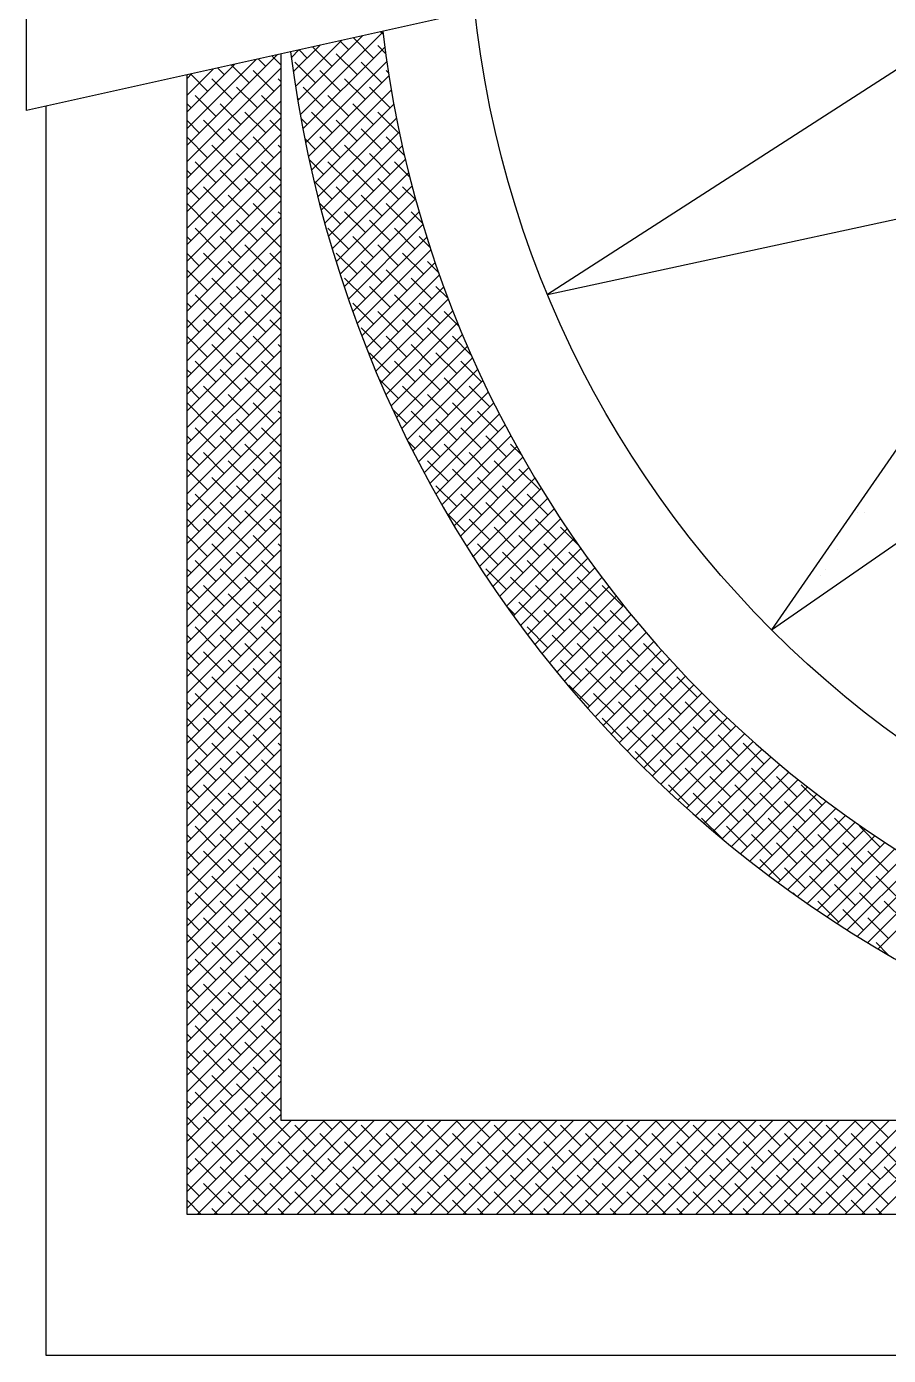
# Model space of a CAD drawing. Extents: x 51125 to 55654, y 57082 to 60324.
# Drawn here: x 51175 to 52092, y 57153 to 58567 of the extents above; entities that cross this region are included whole.
import ezdxf

# ---------------------------------------------------------------- set-up
doc = ezdxf.new("R2010")
doc.units = 0
doc.header["$LTSCALE"] = 10
doc.header["$MEASUREMENT"] = 0
doc.layers.get('0').update_dxf_attribs({"color": 3, "linetype": 'CONTINUOUS'})
doc.layers.add('7', color=7, linetype='CONTINUOUS')
doc.layers.add('BH', color=3, linetype='CONTINUOUS')

# ---------------------------------------------------------------- blocks, each defined once
blk = doc.blocks.new('*X5')
at = {"color": 0}
for p, q in [((42459.5, -11169.5), (42459.5, -11169.5)), ((42459.6, -11176.4), (42459.6, -11176.4)), ((42499.6, -11197.7), (42499.6, -11197.7)), ((42520.7, -11211.2), (42520.7, -11211.2)), ((42527.1, -11216.4), (42527.1, -11216.4))]:
    blk.add_line(p, q, dxfattribs=at)
blk = doc.blocks.new('*X2')
at = {"color": 0}
for p, q in [((40527.5, -10720.1), (40615.4, -10632.2)), ((40615.7, -10634.3), (40612.9, -10631.6)), ((40520.1, -10674.4), (40548.6, -10645.9)), ((40522.4, -10689.8), (40571.3, -10640.9)), ((40524.9, -10705), (40594.1, -10635.8)), ((40530.2, -10735), (40617.4, -10647.9)), ((40561.4, -10668.5), (40540.6, -10647.7)), ((40579.1, -10650.8), (40569.6, -10641.3)), ((40605.6, -10659.6), (40584, -10638)), ((40618.3, -10654.7), (40610, -10646.4)), ((40407, -10752.2), (40503.2, -10656)), ((40407, -10734.5), (40480.4, -10661.1)), ((40490.7, -10668.5), (40482.8, -10660.5)), ((40507, -10667.1), (40497.2, -10657.3)), ((40518, -10658.9), (40525.9, -10651)), ((40534.9, -10659.6), (40526.2, -10650.9)), ((40587.9, -10677.3), (40565.8, -10655.2)), ((40407, -10716.8), (40457.7, -10666.1)), ((40407, -10769.9), (40507, -10669.9)), ((40407, -10699.1), (40435, -10671.2)), ((40407, -10681.5), (40412.2, -10676.2)), ((40428.8, -10695), (40410.5, -10676.6)), ((40446.5, -10677.3), (40439.4, -10670.2)), ((40473, -10686.2), (40453.8, -10667)), ((40499.5, -10695), (40477.4, -10672.9)), ((40543.7, -10686.2), (40521.6, -10664.1)), ((40533.1, -10749.8), (40619.5, -10663.4)), ((40570.3, -10695), (40548.2, -10672.9)), ((40614.4, -10686.2), (40592.3, -10664.1)), ((40621.4, -10675.4), (40618.9, -10672.9)), ((40407, -10787.5), (40507, -10687.5)), ((40455.3, -10703.8), (40433.2, -10681.7)), ((40481.9, -10712.7), (40459.8, -10690.6)), ((40507, -10684.8), (40504, -10681.7)), ((40552.6, -10712.7), (40530.5, -10690.6)), ((40536.2, -10764.4), (40621.9, -10678.7)), ((40596.8, -10703.8), (40574.7, -10681.7)), ((40623.3, -10712.7), (40601.2, -10690.6)), ((40437.7, -10721.5), (40415.6, -10699.4)), ((40507, -10720.1), (40486.3, -10699.4)), ((40526.1, -10703.8), (40524.4, -10702.1)), ((40539.4, -10778.9), (40624.4, -10693.9)), ((40579.1, -10721.5), (40557, -10699.4)), ((40407, -10805.2), (40507, -10705.2)), ((40411.2, -10712.7), (40407, -10708.5)), ((40464.2, -10730.3), (40442.1, -10708.2)), ((40490.7, -10739.2), (40468.6, -10717.1)), ((40561.4, -10739.2), (40539.3, -10717.1)), ((40542.8, -10793.2), (40627.1, -10708.9)), ((40605.6, -10730.3), (40583.5, -10708.2)), ((40632.1, -10739.2), (40610, -10717.1)), ((40407, -10822.9), (40507, -10722.9)), ((40420, -10739.2), (40407, -10726.2)), ((40446.5, -10748), (40424.4, -10725.9)), ((40507, -10737.8), (40495.1, -10725.9)), ((40534.9, -10730.3), (40528.1, -10723.5)), ((40546.3, -10807.4), (40629.9, -10723.7)), ((40587.9, -10748), (40565.8, -10725.9)), ((40407, -10840.6), (40507, -10740.6)), ((40428.8, -10765.7), (40407, -10743.9)), ((40473, -10756.9), (40450.9, -10734.8)), ((40499.5, -10765.7), (40477.4, -10743.6)), ((40543.7, -10756.9), (40532.3, -10745.4)), ((40570.3, -10765.7), (40548.2, -10743.6)), ((40549.9, -10821.4), (40632.9, -10738.4)), ((40614.4, -10756.9), (40592.3, -10734.8)), ((40638.4, -10763.2), (40618.9, -10743.6)), ((40407, -10858.2), (40507, -10758.2)), ((40455.3, -10774.5), (40433.2, -10752.4)), ((40481.9, -10783.4), (40459.8, -10761.3)), ((40507, -10755.5), (40504, -10752.4)), ((40553.6, -10835.4), (40636.1, -10752.9)), ((40596.8, -10774.5), (40574.7, -10752.4)), ((40623.3, -10783.4), (40601.2, -10761.3)), ((40437.7, -10792.2), (40415.6, -10770.1)), ((40507, -10790.8), (40486.3, -10770.1)), ((40552.6, -10783.4), (40536.9, -10767.7)), ((40579.1, -10792.2), (40557, -10770.1)), ((40557.5, -10849.2), (40639.4, -10767.3)), ((40644.1, -10786.5), (40627.7, -10770.1)), ((40407, -10875.9), (40507, -10775.9)), ((40411.2, -10783.4), (40407, -10779.2)), ((40464.2, -10801.1), (40442.1, -10779)), ((40490.7, -10809.9), (40468.6, -10787.8)), ((40561.5, -10862.8), (40642.9, -10781.5)), ((40605.6, -10801.1), (40583.5, -10779)), ((40632.1, -10809.9), (40610, -10787.8)), ((40407, -10893.6), (40507, -10793.6)), ((40420, -10809.9), (40407, -10796.9)), ((40446.5, -10818.7), (40424.4, -10796.6)), ((40507, -10808.5), (40495.1, -10796.6)), ((40561.4, -10809.9), (40542.2, -10790.6)), ((40565.6, -10876.4), (40646.5, -10795.6)), ((40587.9, -10818.7), (40565.8, -10796.6)), ((40650.5, -10810.6), (40636.5, -10796.6)), ((40407, -10911.3), (40507, -10811.3)), ((40428.8, -10836.4), (40407, -10814.6)), ((40473, -10827.6), (40450.9, -10805.5)), ((40499.5, -10836.4), (40477.4, -10814.3)), ((40570.3, -10836.4), (40548.2, -10814.3)), ((40569.9, -10889.8), (40650.2, -10809.5)), ((40614.4, -10827.6), (40592.3, -10805.5)), ((40641, -10836.4), (40618.9, -10814.3)), ((40407, -10929), (40507, -10829)), ((40455.3, -10845.3), (40433.2, -10823.2)), ((40481.9, -10854.1), (40459.8, -10832)), ((40507, -10826.2), (40504, -10823.2)), ((40574.3, -10903.1), (40654.1, -10823.3)), ((40596.8, -10845.3), (40574.7, -10823.2)), ((40623.3, -10854.1), (40601.2, -10832)), ((40657.7, -10835.5), (40645.4, -10823.2)), ((40437.7, -10862.9), (40415.6, -10840.8)), ((40507, -10861.5), (40486.3, -10840.8)), ((40579.1, -10862.9), (40557, -10840.8)), ((40578.8, -10916.3), (40658.1, -10836.9)), ((40649.8, -10862.9), (40627.7, -10840.8)), ((40407, -10946.6), (40507, -10846.6)), ((40411.2, -10854.1), (40407, -10849.9)), ((40464.2, -10871.8), (40442.1, -10849.7)), ((40490.7, -10880.6), (40468.6, -10858.5)), ((40583.4, -10929.4), (40662.3, -10850.4)), ((40605.6, -10871.8), (40583.5, -10849.7)), ((40632.1, -10880.6), (40610, -10858.5)), ((40665.7, -10861.2), (40654.2, -10849.7)), ((40407, -10964.3), (40507, -10864.3)), ((40420, -10880.6), (40407, -10867.6)), ((40446.5, -10889.4), (40424.4, -10867.3)), ((40507, -10879.2), (40495.1, -10867.3)), ((40587.9, -10889.4), (40565.8, -10867.3)), ((40588.1, -10942.3), (40666.6, -10863.8)), ((40658.6, -10889.4), (40636.5, -10867.3)), ((40407, -10982), (40507, -10882)), ((40428.8, -10907.1), (40407, -10885.3)), ((40473, -10898.3), (40450.9, -10876.2)), ((40499.5, -10907.1), (40477.4, -10885)), ((40614.4, -10898.3), (40592.3, -10876.2)), ((40592.9, -10955.1), (40671, -10877.1)), ((40641, -10907.1), (40618.9, -10885)), ((40674.8, -10887.9), (40663.1, -10876.2)), ((40407, -10999.7), (40507, -10899.7)), ((40455.3, -10916), (40433.2, -10893.9)), ((40481.9, -10924.8), (40459.8, -10902.7)), ((40507, -10896.9), (40504, -10893.9)), ((40596.8, -10916), (40574.7, -10893.9)), ((40597.9, -10967.9), (40675.6, -10890.2)), ((40623.3, -10924.8), (40601.2, -10902.7)), ((40667.5, -10916), (40645.4, -10893.9)), ((40684.9, -10915.7), (40671.9, -10902.7)), ((40437.7, -10933.6), (40415.6, -10911.5)), ((40507, -10932.3), (40486.3, -10911.5)), ((40602.9, -10980.5), (40680.3, -10903.2)), ((40608.1, -10993), (40685.1, -10916.1)), ((40649.8, -10933.6), (40627.7, -10911.5)), ((40407, -11017.3), (40507, -10917.3)), ((40411.2, -10924.8), (40407, -10920.6)), ((40464.2, -10942.5), (40442.1, -10920.4)), ((40490.7, -10951.3), (40468.6, -10929.2)), ((40605.6, -10942.5), (40583.5, -10920.4)), ((40632.1, -10951.3), (40610, -10929.2)), ((40613.4, -11005.4), (40690, -10928.8)), ((40676.3, -10942.5), (40654.2, -10920.4)), ((40696.4, -10944.9), (40680.7, -10929.2)), ((40407, -11035), (40507, -10935)), ((40420, -10951.3), (40407, -10938.3)), ((40446.5, -10960.2), (40424.4, -10938.1)), ((40507, -10949.9), (40495.1, -10938.1)), ((40618.8, -11017.7), (40695, -10941.5)), ((40658.6, -10960.2), (40636.5, -10938.1)), ((40407, -11052.7), (40507, -10952.7)), ((40428.8, -10977.8), (40407, -10956)), ((40473, -10969), (40450.9, -10946.9)), ((40499.5, -10977.8), (40477.4, -10955.7)), ((40614.4, -10969), (40592.3, -10946.9)), ((40641, -10977.8), (40618.9, -10955.7)), ((40624.3, -11029.9), (40700.2, -10954)), ((40685.2, -10969), (40663.1, -10946.9)), ((40709.5, -10975.7), (40689.6, -10955.7)), ((40407, -11070.4), (40507, -10970.4)), ((40455.3, -10986.7), (40433.2, -10964.6)), ((40481.9, -10995.5), (40459.8, -10973.4)), ((40507, -10967.6), (40504, -10964.6)), ((40623.3, -10995.5), (40601.2, -10973.4)), ((40629.8, -11042), (40705.5, -10966.4)), ((40667.5, -10986.7), (40645.4, -10964.6)), ((40694, -10995.5), (40671.9, -10973.4)), ((40437.7, -11004.3), (40415.6, -10982.3)), ((40507, -11003), (40486.3, -10982.3)), ((40649.8, -11004.3), (40627.7, -10982.3)), ((40635.5, -11054), (40710.8, -10978.7)), ((40720.5, -11004.3), (40698.4, -10982.3)), ((40407, -11088.1), (40507, -10988.1)), ((40411.2, -10995.5), (40407, -10991.4)), ((40464.2, -11013.2), (40442.1, -10991.1)), ((40490.7, -11022), (40468.6, -10999.9)), ((40632.1, -11022), (40611.8, -11001.7)), ((40641.3, -11065.9), (40716.4, -10990.8)), ((40676.3, -11013.2), (40654.2, -10991.1)), ((40702.8, -11022), (40680.7, -10999.9)), ((40407, -11105.7), (40507, -11005.7)), ((40420, -11022), (40407, -11009)), ((40446.5, -11030.9), (40424.4, -11008.8)), ((40507, -11020.6), (40495.1, -11008.8)), ((40658.6, -11030.9), (40636.5, -11008.8)), ((40647.2, -11077.6), (40722, -11002.9)), ((40653.2, -11089.3), (40727.7, -11014.8)), ((40729.4, -11030.9), (40707.3, -11008.8)), ((40407, -11123.4), (40507, -11023.4)), ((40428.8, -11048.5), (40407, -11026.7)), ((40473, -11039.7), (40450.9, -11017.6)), ((40499.5, -11048.5), (40477.4, -11026.4)), ((40659.3, -11100.9), (40733.5, -11026.7)), ((40685.2, -11039.7), (40663.1, -11017.6)), ((40711.7, -11048.5), (40689.6, -11026.4)), ((40407, -11141.1), (40507, -11041.1)), ((40455.3, -11057.4), (40433.2, -11035.3)), ((40481.9, -11066.2), (40459.8, -11044.1)), ((40507, -11038.3), (40504, -11035.3)), ((40641, -11048.5), (40625.9, -11033.5)), ((40667.5, -11057.4), (40645.4, -11035.3)), ((40665.5, -11112.4), (40739.5, -11038.4)), ((40694, -11066.2), (40671.9, -11044.1)), ((40738.2, -11057.4), (40716.1, -11035.3)), ((40437.7, -11075.1), (40415.6, -11053)), ((40507, -11073.7), (40486.3, -11053)), ((40671.8, -11123.8), (40745.5, -11050)), ((40720.5, -11075.1), (40698.4, -11053)), ((40407, -11158.8), (40507, -11058.8)), ((40411.2, -11066.2), (40407, -11062.1)), ((40464.2, -11083.9), (40442.1, -11061.8)), ((40490.7, -11092.7), (40468.6, -11070.6)), ((40649.8, -11075.1), (40642.1, -11067.3)), ((40676.3, -11083.9), (40654.2, -11061.8)), ((40678.2, -11135.1), (40751.7, -11061.6)), ((40702.8, -11092.7), (40680.7, -11070.6)), ((40747, -11083.9), (40724.9, -11061.8)), ((40763.3, -11082.4), (40751.4, -11070.6)), ((40407, -11176.4), (40507, -11076.4)), ((40420, -11092.7), (40407, -11079.7)), ((40446.5, -11101.6), (40424.4, -11079.5)), ((40507, -11091.4), (40495.1, -11079.5)), ((40684.6, -11146.3), (40757.9, -11073)), ((40691.2, -11157.4), (40764.3, -11084.3)), ((40729.4, -11101.6), (40707.3, -11079.5)), ((40407, -11194.1), (40507, -11094.1)), ((40428.8, -11119.3), (40407, -11097.4)), ((40473, -11110.4), (40450.9, -11088.3)), ((40499.5, -11119.3), (40477.4, -11097.2)), ((40685.2, -11110.4), (40663.1, -11088.3)), ((40711.7, -11119.3), (40689.6, -11097.2)), ((40697.9, -11168.4), (40770.8, -11095.5)), ((40755.9, -11110.4), (40733.8, -11088.3)), ((40782.4, -11119.3), (40760.3, -11097.2)), ((40407, -11211.8), (40507, -11111.8)), ((40455.3, -11128.1), (40433.2, -11106)), ((40481.9, -11136.9), (40459.8, -11114.8)), ((40507, -11109), (40504, -11106)), ((40694, -11136.9), (40671.9, -11114.8)), ((40704.6, -11179.4), (40777.3, -11106.6)), ((40738.2, -11128.1), (40716.1, -11106)), ((40764.7, -11136.9), (40742.6, -11114.8)), ((40437.7, -11145.8), (40415.6, -11123.7)), ((40507, -11144.4), (40486.3, -11123.7)), ((40720.5, -11145.8), (40698.4, -11123.7)), ((40711.5, -11190.2), (40784, -11117.6)), ((40718.4, -11200.9), (40790.8, -11128.5)), ((40791.2, -11145.8), (40769.1, -11123.7)), ((40407, -11229.5), (40507, -11129.5)), ((40411.2, -11136.9), (40407, -11132.8)), ((40464.2, -11154.6), (40442.1, -11132.5)), ((40490.7, -11163.4), (40468.6, -11141.4)), ((40747, -11154.6), (40724.9, -11132.5)), ((40725.4, -11211.6), (40797.6, -11139.3)), ((40773.5, -11163.4), (40751.4, -11141.4)), ((40407, -11247.2), (40507, -11147.2)), ((40420, -11163.4), (40407, -11150.5)), ((40446.5, -11172.3), (40424.4, -11150.2)), ((40507, -11162.1), (40495.1, -11150.2)), ((40702.8, -11163.4), (40683.2, -11143.8)), ((40729.4, -11172.3), (40707.3, -11150.2)), ((40732.5, -11222.1), (40804.6, -11150.1)), ((40800.1, -11172.3), (40778, -11150.2)), ((40407, -11264.8), (40507, -11164.8)), ((40428.8, -11190), (40407, -11168.1)), ((40473, -11181.1), (40450.9, -11159)), ((40499.5, -11190), (40477.4, -11167.9)), ((40755.9, -11181.1), (40733.8, -11159)), ((40739.7, -11232.6), (40811.7, -11160.7)), ((40747, -11243), (40818.8, -11171.2)), ((40782.4, -11190), (40760.3, -11167.9)), ((40823.9, -11178.4), (40804.5, -11159)), ((40407, -11282.5), (40507, -11182.5)), ((40455.3, -11198.8), (40433.2, -11176.7)), ((40481.9, -11207.6), (40459.8, -11185.5)), ((40507, -11179.7), (40504, -11176.7)), ((40738.2, -11198.8), (40716.1, -11176.7)), ((40764.7, -11207.6), (40742.6, -11185.5)), ((40754.4, -11253.3), (40826.1, -11181.6)), ((40808.9, -11198.8), (40786.8, -11176.7)), ((40835.4, -11207.6), (40813.3, -11185.5)), ((40437.7, -11216.5), (40415.6, -11194.4)), ((40507, -11215.1), (40486.3, -11194.4)), ((40711.7, -11190), (40710.7, -11189)), ((40761.9, -11263.5), (40833.5, -11191.9)), ((40791.2, -11216.5), (40769.1, -11194.4)), ((40407, -11300.2), (40507, -11200.2)), ((40411.2, -11207.6), (40407, -11203.5)), ((40464.2, -11225.3), (40442.1, -11203.2)), ((40490.7, -11234.2), (40468.6, -11212.1)), ((40747, -11225.3), (40724.9, -11203.2)), ((40773.5, -11234.2), (40751.4, -11212.1)), ((40769.5, -11273.6), (40840.9, -11202.1)), ((40777.1, -11283.6), (40848.5, -11212.3)), ((40817.7, -11225.3), (40795.6, -11203.2)), ((40844.3, -11234.2), (40822.2, -11212.1)), ((40407, -11317.9), (40507, -11217.9)), ((40420, -11234.2), (40407, -11221.2)), ((40446.5, -11243), (40424.4, -11220.9)), ((40507, -11232.8), (40495.1, -11220.9)), ((40800.1, -11243), (40778, -11220.9)), ((40784.8, -11293.6), (40856.1, -11222.3)), ((40870.8, -11243), (40848.7, -11220.9)), ((40407, -11335.5), (40507, -11235.5)), ((40428.8, -11260.7), (40407, -11238.8)), ((40473, -11251.8), (40450.9, -11229.7)), ((40499.5, -11260.7), (40477.4, -11238.6)), ((40782.4, -11260.7), (40760.3, -11238.6)), ((40792.7, -11303.4), (40863.8, -11232.3)), ((40800.6, -11313.2), (40871.7, -11242.1)), ((40826.6, -11251.8), (40804.5, -11229.7)), ((40853.1, -11260.7), (40831, -11238.6)), ((40407, -11353.2), (40507, -11253.2)), ((40455.3, -11269.5), (40433.2, -11247.4)), ((40481.9, -11278.4), (40459.8, -11256.3)), ((40507, -11250.5), (40504, -11247.4)), ((40755.9, -11251.8), (40747.1, -11243.1)), ((40808.9, -11269.5), (40786.8, -11247.4)), ((40808.6, -11322.9), (40879.6, -11251.9)), ((40835.4, -11278.4), (40813.3, -11256.3)), ((40879.6, -11269.5), (40857.5, -11247.4)), ((40437.7, -11287.2), (40415.6, -11265.1)), ((40507, -11285.8), (40486.3, -11265.1)), ((40791.2, -11287.2), (40769.1, -11265.1)), ((40816.6, -11332.5), (40887.6, -11261.5)), ((40861.9, -11287.2), (40839.8, -11265.1)), ((40407, -11370.9), (40507, -11270.9)), ((40411.2, -11278.4), (40407, -11274.2)), ((40464.2, -11296), (40442.1, -11273.9)), ((40490.7, -11304.9), (40468.6, -11282.8)), ((40817.7, -11296), (40795.6, -11273.9)), ((40844.3, -11304.9), (40822.2, -11282.8)), ((40824.8, -11342), (40895.7, -11271.1)), ((40833.1, -11351.4), (40903.9, -11280.6)), ((40888.4, -11296), (40866.4, -11273.9)), ((40915, -11304.9), (40892.9, -11282.8)), ((40407, -11388.6), (40507, -11288.6)), ((40420, -11304.9), (40407, -11291.9)), ((40446.5, -11313.7), (40424.4, -11291.6)), ((40507, -11303.5), (40495.1, -11291.6)), ((40841.4, -11360.8), (40912.2, -11289.9)), ((40870.8, -11313.7), (40848.7, -11291.6)), ((40407, -11406.3), (40507, -11306.3)), ((40428.8, -11331.4), (40407, -11309.6)), ((40473, -11322.5), (40450.9, -11300.5)), ((40499.5, -11331.4), (40477.4, -11309.3)), ((40826.6, -11322.5), (40804.5, -11300.5)), ((40853.1, -11331.4), (40831, -11309.3)), ((40849.8, -11370), (40920.6, -11299.2)), ((40858.3, -11379.2), (40929.1, -11308.4)), ((40897.3, -11322.5), (40875.2, -11300.5)), ((40923.8, -11331.4), (40901.7, -11309.3)), ((40407, -11423.9), (40507, -11323.9)), ((40455.3, -11340.2), (40433.2, -11318.1)), ((40481.9, -11349.1), (40459.8, -11327)), ((40507, -11321.2), (40504, -11318.1)), ((40835.4, -11349.1), (40813.3, -11327)), ((40879.6, -11340.2), (40857.5, -11318.1)), ((40866.9, -11388.3), (40937.7, -11317.5)), ((40875.6, -11397.3), (40946.3, -11326.5)), ((40906.1, -11349.1), (40884, -11327)), ((40950.3, -11340.2), (40928.2, -11318.1)), ((40437.7, -11357.9), (40415.6, -11335.8)), ((40507, -11356.5), (40486.3, -11335.8)), ((40861.9, -11357.9), (40839.8, -11335.8)), ((40884.4, -11406.2), (40955.1, -11335.5)), ((40932.6, -11357.9), (40910.5, -11335.8)), ((40407, -11441.6), (40507, -11341.6)), ((40411.2, -11349.1), (40407, -11344.9)), ((40464.2, -11366.7), (40442.1, -11344.6)), ((40490.7, -11375.6), (40468.6, -11353.5)), ((40888.4, -11366.7), (40866.4, -11344.6)), ((40915, -11375.6), (40892.9, -11353.5)), ((40893.2, -11415), (40963.9, -11344.3)), ((40902.2, -11423.7), (40972.9, -11353)), ((40959.2, -11366.7), (40937.1, -11344.6)), ((40985.7, -11375.6), (40963.6, -11353.5)), ((40407, -11459.3), (40507, -11359.3)), ((40420, -11375.6), (40407, -11362.6)), ((40446.5, -11384.4), (40424.4, -11362.3)), ((40507, -11374.2), (40495.1, -11362.3)), ((40870.8, -11384.4), (40848.7, -11362.3)), ((40911.2, -11432.4), (40981.9, -11361.7)), ((40941.5, -11384.4), (40919.4, -11362.3)), ((40407, -11477), (40507, -11377)), ((40428.8, -11402.1), (40407, -11380.3)), ((40473, -11393.3), (40450.9, -11371.2)), ((40499.5, -11402.1), (40477.4, -11380)), ((40897.3, -11393.3), (40875.2, -11371.2)), ((40923.8, -11402.1), (40901.7, -11380)), ((40920.3, -11441), (40991, -11370.2)), ((40929.5, -11449.5), (41000.3, -11378.7)), ((40968, -11393.3), (40945.9, -11371.2)), ((40994.5, -11402.1), (40972.4, -11380)), ((40407, -11494.6), (40507, -11394.6)), ((40455.3, -11410.9), (40433.2, -11388.8)), ((40481.9, -11419.8), (40459.8, -11397.7)), ((40507, -11391.9), (40504, -11388.8)), ((40906.1, -11419.8), (40884, -11397.7)), ((40950.3, -11410.9), (40928.2, -11388.8)), ((40938.7, -11457.9), (41009.6, -11387.1)), ((40948.1, -11466.2), (41019, -11395.3)), ((40976.8, -11419.8), (40954.7, -11397.7)), ((41021, -11410.9), (40998.9, -11388.8)), ((40437.7, -11428.6), (40415.6, -11406.5)), ((40507, -11427.2), (40486.3, -11406.5)), ((40932.6, -11428.6), (40910.5, -11406.5)), ((40957.5, -11474.4), (41028.5, -11403.5)), ((40967.1, -11482.6), (41038, -11411.6)), ((41003.4, -11428.6), (40981.3, -11406.5)), ((40407, -11512.3), (40507, -11412.3)), ((40411.2, -11419.8), (40407, -11415.6)), ((40464.2, -11437.5), (40442.1, -11415.4)), ((40490.7, -11446.3), (40468.6, -11424.2)), ((40959.2, -11437.5), (40937.1, -11415.4)), ((40985.7, -11446.3), (40963.6, -11424.2)), ((40976.7, -11490.6), (41047.7, -11419.6)), ((41029.9, -11437.5), (41007.8, -11415.4)), ((41056.4, -11446.3), (41034.3, -11424.2)), ((41047.5, -11419.8), (41045.7, -11417.9)), ((40407, -11530), (40507, -11430)), ((40420, -11446.3), (40407, -11433.3)), ((40446.5, -11455.1), (40424.4, -11433)), ((40507, -11444.9), (40495.1, -11433)), ((40941.5, -11455.1), (40919.4, -11433)), ((40986.4, -11498.6), (41057.5, -11427.5)), ((41012.2, -11455.1), (40990.1, -11433)), ((40996.2, -11506.5), (41067.4, -11435.3)), ((41082.9, -11455.1), (41060.8, -11433)), ((40407, -11547.7), (40507, -11447.7)), ((40428.8, -11472.8), (40407, -11451)), ((40473, -11464), (40450.9, -11441.9)), ((40499.5, -11472.8), (40477.4, -11450.7)), ((40968, -11464), (40945.9, -11441.9)), ((40994.5, -11472.8), (40972.4, -11450.7)), ((41006.1, -11514.3), (41077.3, -11443)), ((41016, -11522), (41087.4, -11450.6)), ((41038.7, -11464), (41016.6, -11441.9)), ((41065.2, -11472.8), (41043.1, -11450.7)), ((40407, -11565.3), (40507, -11465.3)), ((40455.3, -11481.6), (40433.2, -11459.5)), ((40481.9, -11490.5), (40459.8, -11468.4)), ((40507, -11462.6), (40504, -11459.5)), ((40976.8, -11490.5), (40954.7, -11468.4)), ((41021, -11481.6), (40998.9, -11459.5)), ((41047.5, -11490.5), (41025.5, -11468.4)), ((41026.1, -11529.6), (41097.6, -11458.2)), ((41036.2, -11537.2), (41107.8, -11465.6)), ((41091.7, -11481.6), (41069.6, -11459.5)), ((41118.3, -11490.5), (41096.2, -11468.4)), ((40437.7, -11499.3), (40415.6, -11477.2)), ((40507, -11497.9), (40486.3, -11477.2)), ((41003.4, -11499.3), (40981.3, -11477.2)), ((41046.4, -11544.6), (41118.1, -11472.9)), ((41074.1, -11499.3), (41052, -11477.2)), ((41056.7, -11552), (41128.6, -11480.2)), ((41144.8, -11499.3), (41122.7, -11477.2)), ((40407, -11583), (40507, -11483)), ((40411.2, -11490.5), (40407, -11486.3)), ((40464.2, -11508.2), (40442.1, -11486.1)), ((40490.7, -11517), (40468.6, -11494.9)), ((41029.9, -11508.2), (41007.8, -11486.1)), ((41056.4, -11517), (41034.3, -11494.9)), ((41067.1, -11559.3), (41139.1, -11487.3)), ((41077.6, -11566.5), (41149.8, -11494.3)), ((41100.6, -11508.2), (41078.5, -11486.1)), ((41127.1, -11517), (41105, -11494.9)), ((40407, -11600.7), (40507, -11500.7)), ((40420, -11517), (40407, -11504)), ((40446.5, -11525.8), (40424.4, -11503.7)), ((40507, -11515.6), (40495.1, -11503.7)), ((41082.9, -11525.8), (41060.8, -11503.7)), ((41088.2, -11573.6), (41160.5, -11501.3)), ((41098.9, -11580.6), (41171.3, -11508.1)), ((41153.6, -11525.8), (41131.5, -11503.7)), ((40407, -11618.4), (40507, -11518.4)), ((40428.8, -11543.5), (40407, -11521.7)), ((40473, -11534.7), (40450.9, -11512.6)), ((40499.5, -11543.5), (40477.4, -11521.4)), ((41038.7, -11534.7), (41016.6, -11512.6)), ((41065.2, -11543.5), (41043.1, -11521.4)), ((41109.4, -11534.7), (41087.3, -11512.6)), ((41109.7, -11587.5), (41182.3, -11514.9)), ((41135.9, -11543.5), (41113.8, -11521.4)), ((41120.5, -11594.3), (41193.3, -11521.5)), ((40407, -11636.1), (40507, -11536.1)), ((40455.3, -11552.4), (40433.2, -11530.3)), ((40481.9, -11561.2), (40459.8, -11539.1)), ((40507, -11533.3), (40504, -11530.3)), ((41091.7, -11552.4), (41069.6, -11530.3)), ((41118.3, -11561.2), (41096.2, -11539.1)), ((41131.5, -11601), (41204.4, -11528.1)), ((41162.5, -11552.4), (41140.4, -11530.3)), ((41142.5, -11607.7), (41215.7, -11534.5)), ((40437.7, -11570), (40415.6, -11547.9)), ((40507, -11568.7), (40486.3, -11547.9)), ((41054.3, -11550.2), (41052, -11547.9)), ((41144.8, -11570), (41122.7, -11547.9)), ((40407, -11653.7), (40507, -11553.7)), ((40411.2, -11561.2), (40407, -11557)), ((40464.2, -11578.9), (40442.1, -11556.8)), ((40490.7, -11587.7), (40468.6, -11565.6)), ((41100.6, -11578.9), (41078.5, -11556.8)), ((41127.1, -11587.7), (41105, -11565.6)), ((41171.3, -11578.9), (41149.2, -11556.8)), ((40407, -11671.4), (40507, -11571.4)), ((40420, -11587.7), (40407, -11574.7)), ((40446.5, -11596.6), (40424.4, -11574.5)), ((40507, -11586.3), (40495.1, -11574.5)), ((41153.6, -11596.6), (41131.5, -11574.5)), ((40407, -11689.1), (40507, -11589.1)), ((40428.8, -11614.2), (40407, -11592.4)), ((40473, -11605.4), (40450.9, -11583.3)), ((40499.5, -11614.2), (40477.4, -11592.1)), ((40407, -11706.8), (40507, -11606.8)), ((40455.3, -11623.1), (40433.2, -11601)), ((40481.9, -11631.9), (40459.8, -11609.8)), ((40507, -11604), (40504, -11601)), ((41153.6, -11614.2), (41140.4, -11601)), ((40437.7, -11640.7), (40415.6, -11618.6)), ((40507, -11639.4), (40486.3, -11618.6)), ((40407, -11724.4), (40507, -11624.4)), ((40411.2, -11631.9), (40407, -11627.8)), ((40464.2, -11649.6), (40442.1, -11627.5)), ((40490.7, -11658.4), (40468.6, -11636.3)), ((40407, -11742.1), (40507, -11642.1)), ((40420, -11658.4), (40407, -11645.4)), ((40446.5, -11667.3), (40424.4, -11645.2)), ((40507, -11657), (40495.1, -11645.2)), ((40407, -11759.8), (40507, -11659.8)), ((40428.8, -11684.9), (40407, -11663.1)), ((40473, -11676.1), (40450.9, -11654)), ((40499.5, -11684.9), (40477.4, -11662.8)), ((40407, -11777.5), (40507, -11677.5)), ((40455.3, -11693.8), (40433.2, -11671.7)), ((40481.9, -11702.6), (40459.8, -11680.5)), ((40507, -11674.7), (40504, -11671.7)), ((40437.7, -11711.5), (40415.6, -11689.4)), ((40507, -11710.1), (40486.3, -11689.4)), ((40407, -11795.2), (40507, -11695.2)), ((40411.2, -11702.6), (40407, -11698.5)), ((40464.2, -11720.3), (40442.1, -11698.2)), ((40490.7, -11729.1), (40468.6, -11707)), ((40407, -11812.8), (40507, -11712.8)), ((40420, -11729.1), (40407, -11716.1)), ((40446.5, -11738), (40424.4, -11715.9)), ((40507, -11727.8), (40495.1, -11715.9)), ((40407, -11830.5), (40507, -11730.5)), ((40428.8, -11755.7), (40407, -11733.8)), ((40473, -11746.8), (40450.9, -11724.7)), ((40499.5, -11755.7), (40477.4, -11733.6)), ((40407, -11848.2), (40507, -11748.2)), ((40455.3, -11764.5), (40433.2, -11742.4)), ((40481.9, -11773.3), (40459.8, -11751.2)), ((40507, -11745.4), (40504, -11742.4)), ((40437.7, -11782.2), (40415.6, -11760.1)), ((40507, -11780.8), (40486.3, -11760.1)), ((40407, -11865.9), (40507, -11765.9)), ((40411.2, -11773.3), (40407, -11769.2)), ((40464.2, -11791), (40442.1, -11768.9)), ((40490.7, -11799.8), (40468.6, -11777.7)), ((40407, -11883.5), (40507, -11783.5)), ((40420, -11799.8), (40407, -11786.9)), ((40417.9, -11890.3), (40517.9, -11790.3)), ((40446.5, -11808.7), (40424.4, -11786.6)), ((40435.6, -11890.3), (40535.6, -11790.3)), ((40453.2, -11890.3), (40553.2, -11790.3)), ((40470.9, -11890.3), (40570.9, -11790.3)), ((40488.6, -11890.3), (40588.6, -11790.3)), ((40517.2, -11808.7), (40495.1, -11786.6)), ((40506.3, -11890.3), (40606.3, -11790.3)), ((40524, -11890.3), (40624, -11790.3)), ((40534.9, -11791), (40534.2, -11790.3)), ((40541.6, -11890.3), (40641.6, -11790.3)), ((40561.4, -11799.8), (40551.9, -11790.3)), ((40559.3, -11890.3), (40659.3, -11790.3)), ((40587.9, -11808.7), (40569.6, -11790.3)), ((40577, -11890.3), (40677, -11790.3)), ((40594.7, -11890.3), (40694.7, -11790.3)), ((40605.6, -11791), (40604.9, -11790.3)), ((40612.3, -11890.3), (40712.3, -11790.3)), ((40632.1, -11799.8), (40622.6, -11790.3)), ((40630, -11890.3), (40730, -11790.3)), ((40658.6, -11808.7), (40640.3, -11790.3)), ((40647.7, -11890.3), (40747.7, -11790.3)), ((40665.4, -11890.3), (40765.4, -11790.3)), ((40676.3, -11791), (40675.6, -11790.3)), ((40683.1, -11890.3), (40783.1, -11790.3)), ((40702.8, -11799.8), (40693.3, -11790.3)), ((40700.7, -11890.3), (40800.7, -11790.3)), ((40729.4, -11808.7), (40711, -11790.3)), ((40718.4, -11890.3), (40818.4, -11790.3)), ((40736.1, -11890.3), (40836.1, -11790.3)), ((40747, -11791), (40746.4, -11790.3)), ((40753.8, -11890.3), (40853.8, -11790.3)), ((40773.5, -11799.8), (40764, -11790.3)), ((40771.4, -11890.3), (40871.4, -11790.3)), ((40800.1, -11808.7), (40781.7, -11790.3)), ((40789.1, -11890.3), (40889.1, -11790.3)), ((40806.8, -11890.3), (40906.8, -11790.3)), ((40817.7, -11791), (40817.1, -11790.3)), ((40824.5, -11890.3), (40924.5, -11790.3)), ((40844.3, -11799.8), (40834.7, -11790.3)), ((40842.2, -11890.3), (40942.2, -11790.3)), ((40870.8, -11808.7), (40852.4, -11790.3)), ((40859.8, -11890.3), (40959.8, -11790.3)), ((40877.5, -11890.3), (40977.5, -11790.3)), ((40888.4, -11791), (40887.8, -11790.3)), ((40895.2, -11890.3), (40995.2, -11790.3)), ((40915, -11799.8), (40905.5, -11790.3)), ((40912.9, -11890.3), (41012.9, -11790.3)), ((40941.5, -11808.7), (40923.1, -11790.3)), ((40930.5, -11890.3), (41030.5, -11790.3)), ((40948.2, -11890.3), (41048.2, -11790.3)), ((40959.2, -11791), (40958.5, -11790.3)), ((40965.9, -11890.3), (41065.9, -11790.3)), ((40985.7, -11799.8), (40976.2, -11790.3)), ((40983.6, -11890.3), (41083.6, -11790.3)), ((41012.2, -11808.7), (40993.8, -11790.3)), ((41001.2, -11890.3), (41101.2, -11790.3)), ((41018.9, -11890.3), (41118.9, -11790.3)), ((41029.9, -11791), (41029.2, -11790.3)), ((41036.6, -11890.3), (41136.6, -11790.3)), ((41056.4, -11799.8), (41046.9, -11790.3)), ((41054.3, -11890.3), (41154.3, -11790.3)), ((41082.9, -11808.7), (41064.6, -11790.3)), ((41072, -11890.3), (41172, -11790.3)), ((41089.6, -11890.3), (41189.6, -11790.3)), ((41100.6, -11791), (41099.9, -11790.3)), ((41107.3, -11890.3), (41207.3, -11790.3)), ((41127.1, -11799.8), (41117.6, -11790.3)), ((41125, -11890.3), (41225, -11790.3)), ((41153.6, -11808.7), (41135.3, -11790.3)), ((41142.7, -11890.3), (41242.7, -11790.3)), ((40428.8, -11826.4), (40407, -11804.5)), ((40473, -11817.5), (40450.9, -11795.4)), ((40499.5, -11826.4), (40477.4, -11804.3)), ((40543.7, -11817.5), (40521.6, -11795.4)), ((40570.3, -11826.4), (40548.2, -11804.3)), ((40614.4, -11817.5), (40592.3, -11795.4)), ((40641, -11826.4), (40618.9, -11804.3)), ((40685.2, -11817.5), (40663.1, -11795.4)), ((40711.7, -11826.4), (40689.6, -11804.3)), ((40755.9, -11817.5), (40733.8, -11795.4)), ((40782.4, -11826.4), (40760.3, -11804.3)), ((40826.6, -11817.5), (40804.5, -11795.4)), ((40853.1, -11826.4), (40831, -11804.3)), ((40897.3, -11817.5), (40875.2, -11795.4)), ((40923.8, -11826.4), (40901.7, -11804.3)), ((40968, -11817.5), (40945.9, -11795.4)), ((40994.5, -11826.4), (40972.4, -11804.3)), ((41038.7, -11817.5), (41016.6, -11795.4)), ((41065.2, -11826.4), (41043.1, -11804.3)), ((41109.4, -11817.5), (41087.3, -11795.4)), ((41135.9, -11826.4), (41113.8, -11804.3)), ((40455.3, -11835.2), (40433.2, -11813.1)), ((40481.9, -11844), (40459.8, -11821.9)), ((40526.1, -11835.2), (40504, -11813.1)), ((40552.6, -11844), (40530.5, -11821.9)), ((40596.8, -11835.2), (40574.7, -11813.1)), ((40623.3, -11844), (40601.2, -11821.9)), ((40667.5, -11835.2), (40645.4, -11813.1)), ((40694, -11844), (40671.9, -11821.9)), ((40738.2, -11835.2), (40716.1, -11813.1)), ((40764.7, -11844), (40742.6, -11821.9)), ((40808.9, -11835.2), (40786.8, -11813.1)), ((40835.4, -11844), (40813.3, -11821.9)), ((40879.6, -11835.2), (40857.5, -11813.1)), ((40906.1, -11844), (40884, -11821.9)), ((40950.3, -11835.2), (40928.2, -11813.1)), ((40976.8, -11844), (40954.7, -11821.9)), ((41021, -11835.2), (40998.9, -11813.1)), ((41047.5, -11844), (41025.5, -11821.9)), ((41091.7, -11835.2), (41069.6, -11813.1)), ((41118.3, -11844), (41096.2, -11821.9)), ((41162.5, -11835.2), (41140.4, -11813.1)), ((40437.7, -11852.9), (40415.6, -11830.8)), ((40508.4, -11852.9), (40486.3, -11830.8)), ((40579.1, -11852.9), (40557, -11830.8)), ((40649.8, -11852.9), (40627.7, -11830.8)), ((40720.5, -11852.9), (40698.4, -11830.8)), ((40791.2, -11852.9), (40769.1, -11830.8)), ((40861.9, -11852.9), (40839.8, -11830.8)), ((40932.6, -11852.9), (40910.5, -11830.8)), ((41003.4, -11852.9), (40981.3, -11830.8)), ((41074.1, -11852.9), (41052, -11830.8)), ((41144.8, -11852.9), (41122.7, -11830.8)), ((40411.2, -11844), (40407, -11839.9)), ((40464.2, -11861.7), (40442.1, -11839.6)), ((40490.7, -11870.6), (40468.6, -11848.5)), ((40534.9, -11861.7), (40512.8, -11839.6)), ((40561.4, -11870.6), (40539.3, -11848.5)), ((40605.6, -11861.7), (40583.5, -11839.6)), ((40632.1, -11870.6), (40610, -11848.5)), ((40676.3, -11861.7), (40654.2, -11839.6)), ((40702.8, -11870.6), (40680.7, -11848.5)), ((40747, -11861.7), (40724.9, -11839.6)), ((40773.5, -11870.6), (40751.4, -11848.5)), ((40817.7, -11861.7), (40795.6, -11839.6)), ((40844.3, -11870.6), (40822.2, -11848.5)), ((40888.4, -11861.7), (40866.4, -11839.6)), ((40915, -11870.6), (40892.9, -11848.5)), ((40959.2, -11861.7), (40937.1, -11839.6)), ((40985.7, -11870.6), (40963.6, -11848.5)), ((41029.9, -11861.7), (41007.8, -11839.6)), ((41056.4, -11870.6), (41034.3, -11848.5)), ((41100.6, -11861.7), (41078.5, -11839.6)), ((41127.1, -11870.6), (41105, -11848.5)), ((41171.3, -11861.7), (41149.2, -11839.6)), ((40420, -11870.6), (40407, -11857.6)), ((40446.5, -11879.4), (40424.4, -11857.3)), ((40517.2, -11879.4), (40495.1, -11857.3)), ((40587.9, -11879.4), (40565.8, -11857.3)), ((40658.6, -11879.4), (40636.5, -11857.3)), ((40729.4, -11879.4), (40707.3, -11857.3)), ((40800.1, -11879.4), (40778, -11857.3)), ((40870.8, -11879.4), (40848.7, -11857.3)), ((40941.5, -11879.4), (40919.4, -11857.3)), ((41012.2, -11879.4), (40990.1, -11857.3)), ((41082.9, -11879.4), (41060.8, -11857.3)), ((41153.6, -11879.4), (41131.5, -11857.3)), ((40422.1, -11890.3), (40407, -11875.2)), ((40473, -11888.2), (40450.9, -11866.1)), ((40492.8, -11890.3), (40477.4, -11875)), ((40543.7, -11888.2), (40521.6, -11866.1)), ((40563.5, -11890.3), (40548.2, -11875)), ((40614.4, -11888.2), (40592.3, -11866.1)), ((40634.2, -11890.3), (40618.9, -11875)), ((40685.2, -11888.2), (40663.1, -11866.1)), ((40704.9, -11890.3), (40689.6, -11875)), ((40755.9, -11888.2), (40733.8, -11866.1)), ((40775.6, -11890.3), (40760.3, -11875)), ((40826.6, -11888.2), (40804.5, -11866.1)), ((40846.4, -11890.3), (40831, -11875)), ((40897.3, -11888.2), (40875.2, -11866.1)), ((40917.1, -11890.3), (40901.7, -11875)), ((40968, -11888.2), (40945.9, -11866.1)), ((40987.8, -11890.3), (40972.4, -11875)), ((41038.7, -11888.2), (41016.6, -11866.1)), ((41058.5, -11890.3), (41043.1, -11875)), ((41109.4, -11888.2), (41087.3, -11866.1)), ((41129.2, -11890.3), (41113.8, -11875)), ((40439.8, -11890.3), (40433.2, -11883.8)), ((40510.5, -11890.3), (40504, -11883.8)), ((40581.2, -11890.3), (40574.7, -11883.8)), ((40651.9, -11890.3), (40645.4, -11883.8)), ((40722.6, -11890.3), (40716.1, -11883.8)), ((40793.3, -11890.3), (40786.8, -11883.8)), ((40864, -11890.3), (40857.5, -11883.8)), ((40934.7, -11890.3), (40928.2, -11883.8)), ((41005.5, -11890.3), (40998.9, -11883.8)), ((41076.2, -11890.3), (41069.6, -11883.8)), ((41146.9, -11890.3), (41140.4, -11883.8))]:
    blk.add_line(p, q, dxfattribs=at)

msp = doc.modelspace()

# ---------------------------------------------------------------- linework, layer by layer
at = {"layer": '7'}
for points in [[(51624.7, 58578), (51174.7, 58478), (51174.7, 58608)], [(52220.1, 58598.5), (51729.2, 58282), (52300.1, 58405.4)], [(52409.9, 58564), (51967.6, 57925.2), (52606.5, 58367.4)], [(51445.5, 57403), (51445.5, 58538.2)], [(51345.5, 57303), (51345.5, 58515.9)], [(51195.5, 57153), (51195.5, 58482.6)], [(52580.6, 57403), (51445.5, 57403)], [(52558.4, 57303), (51345.5, 57303)], [(52525.1, 57153), (51195.5, 57153)]]:
    msp.add_lwpolyline(points, dxfattribs=at)
msp.add_circle((52745.5, 58703), 1100, dxfattribs=at)
for radius, start, end in [(1200, 186.7364, 263.2636), (1300, 187.1833, 262.8167)]:
    msp.add_arc((52745.5, 58703), radius, start, end, dxfattribs=at)

# ---------------------------------------------------------------- block references
at = {"layer": 'BH'}
msp.add_blockref('*X2', (10938.5, 69193.3), dxfattribs=at)
at = {"layer": 'BH', "rotation": 270}
msp.add_blockref('*X5', (63235.8, 100510), dxfattribs=at)

doc.saveas('drawing.dxf')
